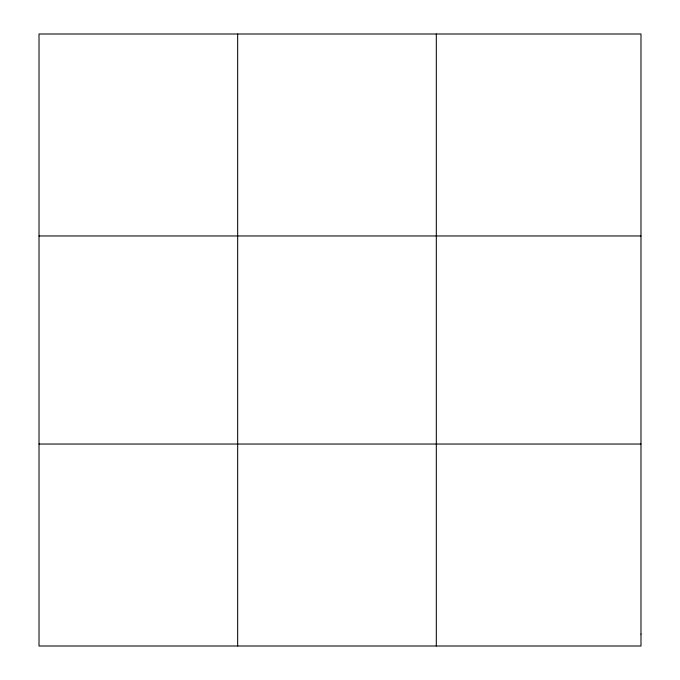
<?xml version="1.0" encoding="UTF-8"?>
<svg xmlns="http://www.w3.org/2000/svg" width="680" height="680" viewBox="0 0 680 680"><rect width="100%" height="100%" fill="white"/><g stroke="black" fill="none" stroke-linecap="round" stroke-linejoin="round"><path stroke-width="1.02" d="M237.668 646L237.668 34M436.313 646L436.313 34M39.015 235.96L640.985 235.96M39.015 444.04L640.985 444.04M640.985 634.117L640.985 646L39.015 646L39.015 34L640.985 34L640.985 634.117"/></g></svg>
